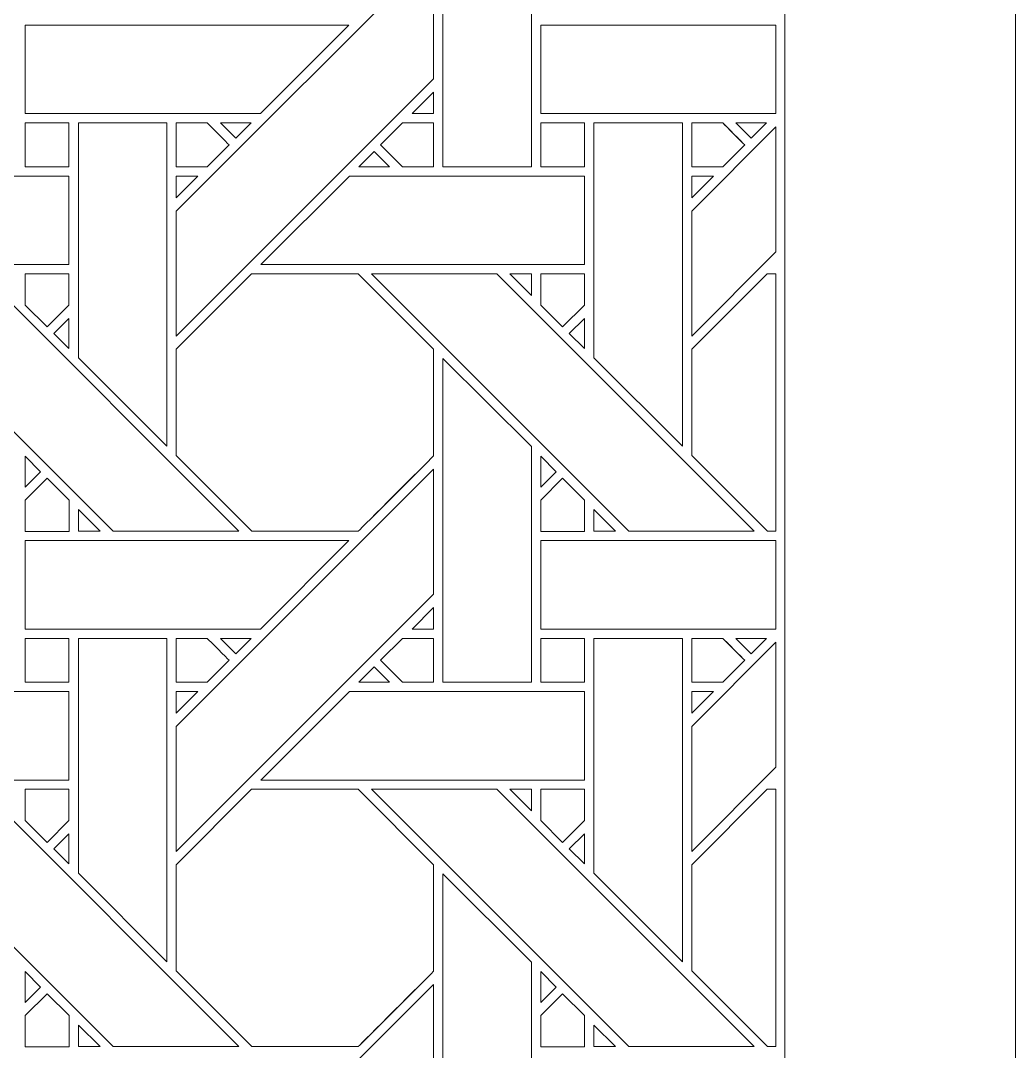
# Model space of a CAD drawing. Header units: inches. Extents: x 5.4 to 19.4, y 5.6 to 12.6.
# Drawn here: x 17.552 to 19.383, y 8.849 to 10.746 of the extents above; entities that cross this region are included whole.
import ezdxf

# ---------------------------------------------------------------- set-up
doc = ezdxf.new("R2010")
doc.units = ezdxf.units.IN
doc.header["$MEASUREMENT"] = 0
doc.layers.add('Design', color=7, linetype='Continuous', lineweight=0)

msp = doc.modelspace()

# ---------------------------------------------------------------- linework, layer by layer
at = {"layer": 'Design'}
for points, knots in [([(5.3829, 12.5948), (5.3829, 12.5948), (5.3829, 5.5948), (5.3829, 5.5948), (5.3829, 5.5948), (19.3829, 5.5948), (19.3829, 5.5948), (19.3829, 5.5948), (19.3829, 12.5948), (19.3829, 12.5948), (19.3829, 12.5948), (5.3829, 12.5948), (5.3829, 12.5948)], [0, 0, 0, 0, 1, 1, 1, 2, 2, 2, 3, 3, 3, 4, 4, 4, 4]), ([(5.8069, 12.1914), (5.8069, 12.1914), (5.8069, 5.9981), (5.8069, 5.9981), (5.8069, 5.9981), (18.9588, 5.9981), (18.9588, 5.9981), (18.9588, 5.9981), (18.9588, 12.1914), (18.9588, 12.1914), (18.9588, 12.1914), (5.8069, 12.1914), (5.8069, 12.1914)], [0, 0, 0, 0, 1, 1, 1, 2, 2, 2, 3, 3, 3, 4, 4, 4, 4]), ([(18.3292, 10.4769), (18.3292, 10.4769), (18.3292, 11.0727), (18.3292, 11.0727), (18.3292, 11.0727), (18.492, 10.9106), (18.492, 10.9106), (18.492, 10.9106), (18.492, 10.4769), (18.492, 10.4769), (18.492, 10.4769), (18.3292, 10.4769), (18.3292, 10.4769)], [0, 0, 0, 0, 1, 1, 1, 2, 2, 2, 3, 3, 3, 4, 4, 4, 4]), ([(18.3121, 10.6391), (18.3121, 10.6391), (17.8384, 10.1655), (17.8384, 10.1655), (17.8384, 10.1655), (17.8384, 10.3956), (17.8384, 10.3956), (17.8384, 10.3956), (18.3121, 10.8692), (18.3121, 10.8692), (18.3121, 10.8692), (18.3121, 10.6391), (18.3121, 10.6391)], [0, 0, 0, 0, 1, 1, 1, 2, 2, 2, 3, 3, 3, 4, 4, 4, 4]), ([(17.9935, 10.5749), (17.9935, 10.5749), (17.5605, 10.5749), (17.5605, 10.5749), (17.5605, 10.5749), (17.5605, 10.7376), (17.5605, 10.7376), (17.5605, 10.7376), (18.1563, 10.7376), (18.1563, 10.7376), (18.1563, 10.7376), (17.9935, 10.5749), (17.9935, 10.5749)], [0, 0, 0, 0, 1, 1, 1, 2, 2, 2, 3, 3, 3, 4, 4, 4, 4]), ([(18.9421, 10.5749), (18.9421, 10.5749), (18.5093, 10.5749), (18.5093, 10.5749), (18.5093, 10.5749), (18.5093, 10.7376), (18.5093, 10.7376), (18.5093, 10.7376), (18.9421, 10.7376), (18.9421, 10.7376), (18.9421, 10.7376), (18.9421, 10.5749), (18.9421, 10.5749)], [0, 0, 0, 0, 1, 1, 1, 2, 2, 2, 3, 3, 3, 4, 4, 4, 4]), ([(18.3121, 10.6147), (18.3121, 10.6147), (18.3121, 10.575), (18.3121, 10.575), (18.3121, 10.575), (18.2723, 10.575), (18.2723, 10.575), (18.2723, 10.575), (18.3121, 10.6147), (18.3121, 10.6147)], [0, 0, 0, 0, 1, 1, 1, 2, 2, 2, 3, 3, 3, 3]), ([(17.6408, 10.4769), (17.6408, 10.4769), (17.5606, 10.4769), (17.5606, 10.4769), (17.5606, 10.4769), (17.5606, 10.5577), (17.5606, 10.5577), (17.5606, 10.5577), (17.6408, 10.5577), (17.6408, 10.5577), (17.6408, 10.5577), (17.6408, 10.4769), (17.6408, 10.4769)], [0, 0, 0, 0, 1, 1, 1, 2, 2, 2, 3, 3, 3, 4, 4, 4, 4]), ([(17.5606, 10.4769), (17.5606, 10.4769), (17.5606, 10.5577), (17.5606, 10.5577), (17.5606, 10.5577), (17.6408, 10.5577), (17.6408, 10.5577), (17.6408, 10.5577), (17.6408, 10.4769), (17.6408, 10.4769), (17.6408, 10.4769), (17.5606, 10.4769), (17.5606, 10.4769)], [0, 0, 0, 0, 1, 1, 1, 2, 2, 2, 3, 3, 3, 4, 4, 4, 4]), ([(17.6583, 10.1255), (17.6583, 10.1255), (17.6583, 10.5577), (17.6583, 10.5577), (17.6583, 10.5577), (17.8213, 10.5577), (17.8213, 10.5577), (17.8213, 10.5577), (17.8213, 9.9626), (17.8213, 9.9626), (17.8213, 9.9626), (17.6583, 10.1255), (17.6583, 10.1255)], [0, 0, 0, 0, 1, 1, 1, 2, 2, 2, 3, 3, 3, 4, 4, 4, 4]), ([(17.8955, 10.5577), (17.9006, 10.5526), (17.9314, 10.5218), (17.9358, 10.5173), (17.9358, 10.5173), (17.8954, 10.4769), (17.8954, 10.4769), (17.8954, 10.4769), (17.8384, 10.4769), (17.8384, 10.4769), (17.8384, 10.4769), (17.8384, 10.5577), (17.8384, 10.5577), (17.8384, 10.5577), (17.8955, 10.5577), (17.8955, 10.5577)], [0, 0, 0, 0, 1, 1, 1, 2, 2, 2, 3, 3, 3, 4, 4, 4, 5, 5, 5, 5]), ([(17.9358, 10.5173), (17.9358, 10.5173), (17.8954, 10.4769), (17.8954, 10.4769), (17.8954, 10.4769), (17.8384, 10.4769), (17.8384, 10.4769), (17.8384, 10.4769), (17.8384, 10.5577), (17.8384, 10.5577), (17.8384, 10.5577), (17.8955, 10.5577), (17.8955, 10.5577), (17.9006, 10.5526), (17.9314, 10.5218), (17.9358, 10.5173)], [0, 0, 0, 0, 1, 1, 1, 2, 2, 2, 3, 3, 3, 4, 4, 4, 5, 5, 5, 5]), ([(17.9198, 10.5577), (17.9198, 10.5577), (17.9763, 10.5577), (17.9763, 10.5577), (17.9763, 10.5577), (17.948, 10.5295), (17.948, 10.5295), (17.948, 10.5295), (17.9198, 10.5577), (17.9198, 10.5577)], [0, 0, 0, 0, 1, 1, 1, 2, 2, 2, 3, 3, 3, 3]), ([(18.3121, 10.5577), (18.3121, 10.5577), (18.3121, 10.4769), (18.3121, 10.4769), (18.3121, 10.4769), (18.255, 10.4769), (18.255, 10.4769), (18.255, 10.4769), (18.2146, 10.5173), (18.2146, 10.5173), (18.2146, 10.5173), (18.2551, 10.5577), (18.2551, 10.5577), (18.2551, 10.5577), (18.3121, 10.5577), (18.3121, 10.5577)], [0, 0, 0, 0, 1, 1, 1, 2, 2, 2, 3, 3, 3, 4, 4, 4, 5, 5, 5, 5]), ([(18.3121, 10.4769), (18.3121, 10.4769), (18.255, 10.4769), (18.255, 10.4769), (18.255, 10.4769), (18.2146, 10.5173), (18.2146, 10.5173), (18.2146, 10.5173), (18.2551, 10.5577), (18.2551, 10.5577), (18.2551, 10.5577), (18.3121, 10.5577), (18.3121, 10.5577), (18.3121, 10.5577), (18.3121, 10.4769), (18.3121, 10.4769)], [0, 0, 0, 0, 1, 1, 1, 2, 2, 2, 3, 3, 3, 4, 4, 4, 5, 5, 5, 5]), ([(18.5896, 10.4769), (18.5896, 10.4769), (18.5093, 10.4769), (18.5093, 10.4769), (18.5093, 10.4769), (18.5093, 10.5577), (18.5093, 10.5577), (18.5093, 10.5577), (18.5896, 10.5577), (18.5896, 10.5577), (18.5896, 10.5577), (18.5896, 10.4769), (18.5896, 10.4769)], [0, 0, 0, 0, 1, 1, 1, 2, 2, 2, 3, 3, 3, 4, 4, 4, 4]), ([(18.5093, 10.4769), (18.5093, 10.4769), (18.5093, 10.5577), (18.5093, 10.5577), (18.5093, 10.5577), (18.5896, 10.5577), (18.5896, 10.5577), (18.5896, 10.5577), (18.5896, 10.4769), (18.5896, 10.4769), (18.5896, 10.4769), (18.5093, 10.4769), (18.5093, 10.4769)], [0, 0, 0, 0, 1, 1, 1, 2, 2, 2, 3, 3, 3, 4, 4, 4, 4]), ([(18.77, 9.9626), (18.77, 9.9626), (18.6071, 10.1255), (18.6071, 10.1255), (18.6071, 10.1255), (18.6071, 10.5577), (18.6071, 10.5577), (18.6071, 10.5577), (18.77, 10.5577), (18.77, 10.5577), (18.77, 10.5577), (18.77, 9.9626), (18.77, 9.9626)], [0, 0, 0, 0, 1, 1, 1, 2, 2, 2, 3, 3, 3, 4, 4, 4, 4]), ([(18.7871, 10.1655), (18.7871, 10.1655), (18.7871, 10.3956), (18.7871, 10.3956), (18.7871, 10.3956), (18.9421, 10.5505), (18.9421, 10.5505), (18.9421, 10.5505), (18.9421, 10.3204), (18.9421, 10.3204), (18.9421, 10.3204), (18.7871, 10.1655), (18.7871, 10.1655)], [0, 0, 0, 0, 1, 1, 1, 2, 2, 2, 3, 3, 3, 4, 4, 4, 4]), ([(18.8442, 10.5577), (18.8494, 10.5526), (18.8801, 10.5218), (18.8846, 10.5173), (18.8846, 10.5173), (18.8442, 10.4769), (18.8442, 10.4769), (18.8442, 10.4769), (18.7872, 10.4769), (18.7872, 10.4769), (18.7872, 10.4769), (18.7872, 10.5577), (18.7872, 10.5577), (18.7872, 10.5577), (18.8442, 10.5577), (18.8442, 10.5577)], [0, 0, 0, 0, 1, 1, 1, 2, 2, 2, 3, 3, 3, 4, 4, 4, 5, 5, 5, 5]), ([(18.7872, 10.4769), (18.7872, 10.4769), (18.7872, 10.5577), (18.7872, 10.5577), (18.7872, 10.5577), (18.8442, 10.5577), (18.8442, 10.5577), (18.8496, 10.5524), (18.8804, 10.5215), (18.8846, 10.5173), (18.8846, 10.5173), (18.8442, 10.4769), (18.8442, 10.4769), (18.8442, 10.4769), (18.7872, 10.4769), (18.7872, 10.4769)], [0, 0, 0, 0, 1, 1, 1, 2, 2, 2, 3, 3, 3, 4, 4, 4, 5, 5, 5, 5]), ([(18.8686, 10.5577), (18.8686, 10.5577), (18.925, 10.5577), (18.925, 10.5577), (18.925, 10.5577), (18.8967, 10.5295), (18.8967, 10.5295), (18.8967, 10.5295), (18.8686, 10.5577), (18.8686, 10.5577)], [0, 0, 0, 0, 1, 1, 1, 2, 2, 2, 3, 3, 3, 3]), ([(18.2025, 10.5052), (18.2025, 10.5052), (18.2307, 10.4769), (18.2307, 10.4769), (18.2307, 10.4769), (18.1742, 10.4769), (18.1742, 10.4769), (18.1742, 10.4769), (18.2025, 10.5052), (18.2025, 10.5052)], [0, 0, 0, 0, 1, 1, 1, 2, 2, 2, 3, 3, 3, 3]), ([(17.6408, 10.4598), (17.6408, 10.4598), (17.6408, 10.297), (17.6408, 10.297), (17.6408, 10.297), (17.0455, 10.297), (17.0455, 10.297), (17.0455, 10.297), (17.2084, 10.4598), (17.2084, 10.4598), (17.2084, 10.4598), (17.6408, 10.4598), (17.6408, 10.4598)], [0, 0, 0, 0, 1, 1, 1, 2, 2, 2, 3, 3, 3, 4, 4, 4, 4]), ([(17.8782, 10.4598), (17.8782, 10.4598), (17.8384, 10.4199), (17.8384, 10.4199), (17.8384, 10.4199), (17.8384, 10.4598), (17.8384, 10.4598), (17.8384, 10.4598), (17.8782, 10.4598), (17.8782, 10.4598)], [0, 0, 0, 0, 1, 1, 1, 2, 2, 2, 3, 3, 3, 3]), ([(18.5895, 10.4598), (18.5895, 10.4598), (18.5895, 10.297), (18.5895, 10.297), (18.5895, 10.297), (17.9942, 10.297), (17.9942, 10.297), (17.9942, 10.297), (18.1571, 10.4598), (18.1571, 10.4598), (18.1571, 10.4598), (18.5895, 10.4598), (18.5895, 10.4598)], [0, 0, 0, 0, 1, 1, 1, 2, 2, 2, 3, 3, 3, 4, 4, 4, 4]), ([(18.827, 10.4598), (18.827, 10.4598), (18.7871, 10.4199), (18.7871, 10.4199), (18.7871, 10.4199), (18.7871, 10.4598), (18.7871, 10.4598), (18.7871, 10.4598), (18.827, 10.4598), (18.827, 10.4598)], [0, 0, 0, 0, 1, 1, 1, 2, 2, 2, 3, 3, 3, 3]), ([(17.7224, 9.8062), (17.7224, 9.8062), (17.2488, 10.2798), (17.2488, 10.2798), (17.2488, 10.2798), (17.4798, 10.2798), (17.4798, 10.2798), (17.4798, 10.2798), (17.9534, 9.8062), (17.9534, 9.8062), (17.9534, 9.8062), (17.7224, 9.8062), (17.7224, 9.8062)], [0, 0, 0, 0, 1, 1, 1, 2, 2, 2, 3, 3, 3, 4, 4, 4, 4]), ([(17.6408, 10.2798), (17.6408, 10.2798), (17.6408, 10.2222), (17.6408, 10.2222), (17.6408, 10.2222), (17.6009, 10.1823), (17.6009, 10.1823), (17.6009, 10.1823), (17.5606, 10.2226), (17.5606, 10.2226), (17.5606, 10.2226), (17.5606, 10.2798), (17.5606, 10.2798), (17.5606, 10.2798), (17.6408, 10.2798), (17.6408, 10.2798)], [0, 0, 0, 0, 1, 1, 1, 2, 2, 2, 3, 3, 3, 4, 4, 4, 5, 5, 5, 5]), ([(17.6009, 10.1823), (17.6009, 10.1823), (17.5606, 10.2226), (17.5606, 10.2226), (17.5606, 10.2226), (17.5606, 10.2798), (17.5606, 10.2798), (17.5606, 10.2798), (17.6408, 10.2798), (17.6408, 10.2798), (17.6408, 10.2798), (17.6408, 10.2222), (17.6408, 10.2222), (17.6408, 10.2222), (17.6009, 10.1823), (17.6009, 10.1823)], [0, 0, 0, 0, 1, 1, 1, 2, 2, 2, 3, 3, 3, 4, 4, 4, 5, 5, 5, 5]), ([(17.9771, 10.2798), (17.9771, 10.2798), (18.1734, 10.2798), (18.1734, 10.2798), (18.1734, 10.2798), (18.3121, 10.1411), (18.3121, 10.1411), (18.3121, 10.1411), (18.3121, 9.9449), (18.3121, 9.9449), (18.2943, 9.9269), (18.1824, 9.8152), (18.1734, 9.8062), (18.1734, 9.8062), (17.9777, 9.8062), (17.9777, 9.8062), (17.9777, 9.8062), (17.8384, 9.9454), (17.8384, 9.9454), (17.8384, 9.9454), (17.8384, 10.1411), (17.8384, 10.1411), (17.8384, 10.1411), (17.9771, 10.2798), (17.9771, 10.2798)], [0, 0, 0, 0, 1, 1, 1, 2, 2, 2, 3, 3, 3, 4, 4, 4, 5, 5, 5, 6, 6, 6, 7, 7, 7, 8, 8, 8, 8]), ([(18.3121, 9.9449), (18.2945, 9.9271), (18.1825, 9.8154), (18.1734, 9.8062), (18.1734, 9.8062), (17.9777, 9.8062), (17.9777, 9.8062), (17.9777, 9.8062), (17.8384, 9.9454), (17.8384, 9.9454), (17.8384, 9.9454), (17.8384, 10.1411), (17.8384, 10.1411), (17.8384, 10.1411), (17.9771, 10.2798), (17.9771, 10.2798), (17.9771, 10.2798), (18.1734, 10.2798), (18.1734, 10.2798), (18.1734, 10.2798), (18.3121, 10.1411), (18.3121, 10.1411), (18.3121, 10.1411), (18.3121, 9.9449), (18.3121, 9.9449)], [0, 0, 0, 0, 1, 1, 1, 2, 2, 2, 3, 3, 3, 4, 4, 4, 5, 5, 5, 6, 6, 6, 7, 7, 7, 8, 8, 8, 8]), ([(18.6711, 9.8062), (18.6711, 9.8062), (18.1975, 10.2798), (18.1975, 10.2798), (18.1975, 10.2798), (18.4285, 10.2798), (18.4285, 10.2798), (18.4285, 10.2798), (18.9021, 9.8062), (18.9021, 9.8062), (18.9021, 9.8062), (18.6711, 9.8062), (18.6711, 9.8062)], [0, 0, 0, 0, 1, 1, 1, 2, 2, 2, 3, 3, 3, 4, 4, 4, 4]), ([(18.4921, 10.2798), (18.4921, 10.2798), (18.4921, 10.24), (18.4921, 10.24), (18.4921, 10.24), (18.4526, 10.2798), (18.4526, 10.2798), (18.4526, 10.2798), (18.4921, 10.2798), (18.4921, 10.2798)], [0, 0, 0, 0, 1, 1, 1, 2, 2, 2, 3, 3, 3, 3]), ([(18.5896, 10.2798), (18.5896, 10.2798), (18.5896, 10.2222), (18.5896, 10.2222), (18.5896, 10.2222), (18.5496, 10.1823), (18.5496, 10.1823), (18.5496, 10.1823), (18.5093, 10.2226), (18.5093, 10.2226), (18.5093, 10.2226), (18.5093, 10.2798), (18.5093, 10.2798), (18.5093, 10.2798), (18.5896, 10.2798), (18.5896, 10.2798)], [0, 0, 0, 0, 1, 1, 1, 2, 2, 2, 3, 3, 3, 4, 4, 4, 5, 5, 5, 5]), ([(18.5496, 10.1823), (18.5496, 10.1823), (18.5093, 10.2226), (18.5093, 10.2226), (18.5093, 10.2226), (18.5093, 10.2798), (18.5093, 10.2798), (18.5093, 10.2798), (18.5896, 10.2798), (18.5896, 10.2798), (18.5896, 10.2798), (18.5896, 10.2222), (18.5896, 10.2222), (18.5896, 10.2222), (18.5496, 10.1823), (18.5496, 10.1823)], [0, 0, 0, 0, 1, 1, 1, 2, 2, 2, 3, 3, 3, 4, 4, 4, 5, 5, 5, 5]), ([(18.9259, 10.2798), (18.9259, 10.2798), (18.9421, 10.2798), (18.9421, 10.2798), (18.9421, 10.2798), (18.9421, 9.8062), (18.9421, 9.8062), (18.9421, 9.8062), (18.9264, 9.8062), (18.9264, 9.8062), (18.9264, 9.8062), (18.7872, 9.9454), (18.7872, 9.9454), (18.7872, 9.9454), (18.7872, 10.1411), (18.7872, 10.1411), (18.7872, 10.1411), (18.9259, 10.2798), (18.9259, 10.2798)], [0, 0, 0, 0, 1, 1, 1, 2, 2, 2, 3, 3, 3, 4, 4, 4, 5, 5, 5, 6, 6, 6, 6]), ([(18.9421, 9.8062), (18.9421, 9.8062), (18.9264, 9.8062), (18.9264, 9.8062), (18.9264, 9.8062), (18.7872, 9.9454), (18.7872, 9.9454), (18.7872, 9.9454), (18.7872, 10.1411), (18.7872, 10.1411), (18.7872, 10.1411), (18.9259, 10.2798), (18.9259, 10.2798), (18.9259, 10.2798), (18.9421, 10.2798), (18.9421, 10.2798), (18.9421, 10.2798), (18.9421, 9.8062), (18.9421, 9.8062)], [0, 0, 0, 0, 1, 1, 1, 2, 2, 2, 3, 3, 3, 4, 4, 4, 5, 5, 5, 6, 6, 6, 6]), ([(17.6408, 10.198), (17.6408, 10.198), (17.6408, 10.1428), (17.6408, 10.1428), (17.6408, 10.1428), (17.613, 10.1702), (17.613, 10.1702), (17.613, 10.1702), (17.6408, 10.198), (17.6408, 10.198)], [0, 0, 0, 0, 1, 1, 1, 2, 2, 2, 3, 3, 3, 3]), ([(18.5895, 10.198), (18.5895, 10.198), (18.5895, 10.1428), (18.5895, 10.1428), (18.5895, 10.1428), (18.5618, 10.1702), (18.5618, 10.1702), (18.5618, 10.1702), (18.5895, 10.198), (18.5895, 10.198)], [0, 0, 0, 0, 1, 1, 1, 2, 2, 2, 3, 3, 3, 3]), ([(18.3292, 9.5282), (18.3292, 9.5282), (18.3292, 10.124), (18.3292, 10.124), (18.3292, 10.124), (18.492, 9.9619), (18.492, 9.9619), (18.492, 9.9619), (18.492, 9.5282), (18.492, 9.5282), (18.492, 9.5282), (18.3292, 9.5282), (18.3292, 9.5282)], [0, 0, 0, 0, 1, 1, 1, 2, 2, 2, 3, 3, 3, 4, 4, 4, 4]), ([(17.5605, 9.8876), (17.5605, 9.8876), (17.5605, 9.9444), (17.5605, 9.9444), (17.5605, 9.9444), (17.5887, 9.9158), (17.5887, 9.9158), (17.5887, 9.9158), (17.5605, 9.8876), (17.5605, 9.8876)], [0, 0, 0, 0, 1, 1, 1, 2, 2, 2, 3, 3, 3, 3]), ([(18.5093, 9.8876), (18.5093, 9.8876), (18.5093, 9.9444), (18.5093, 9.9444), (18.5093, 9.9444), (18.5375, 9.9158), (18.5375, 9.9158), (18.5375, 9.9158), (18.5093, 9.8876), (18.5093, 9.8876)], [0, 0, 0, 0, 1, 1, 1, 2, 2, 2, 3, 3, 3, 3]), ([(18.3121, 9.6904), (18.3121, 9.6904), (17.8384, 9.2167), (17.8384, 9.2167), (17.8384, 9.2167), (17.8384, 9.4468), (17.8384, 9.4468), (17.8384, 9.4468), (18.3121, 9.9204), (18.3121, 9.9204), (18.3121, 9.9204), (18.3121, 9.6904), (18.3121, 9.6904)], [0, 0, 0, 0, 1, 1, 1, 2, 2, 2, 3, 3, 3, 4, 4, 4, 4]), ([(17.5606, 9.8059), (17.5606, 9.8059), (17.5606, 9.8632), (17.5606, 9.8632), (17.5606, 9.8632), (17.6009, 9.9036), (17.6009, 9.9036), (17.6009, 9.9036), (17.6412, 9.8632), (17.6412, 9.8632), (17.6412, 9.8632), (17.6412, 9.8059), (17.6412, 9.8059), (17.6412, 9.8059), (17.5606, 9.8059), (17.5606, 9.8059)], [0, 0, 0, 0, 1, 1, 1, 2, 2, 2, 3, 3, 3, 4, 4, 4, 5, 5, 5, 5]), ([(17.6009, 9.9036), (17.6009, 9.9036), (17.6412, 9.8632), (17.6412, 9.8632), (17.6412, 9.8632), (17.6412, 9.8059), (17.6412, 9.8059), (17.6412, 9.8059), (17.5606, 9.8059), (17.5606, 9.8059), (17.5606, 9.8059), (17.5606, 9.8632), (17.5606, 9.8632), (17.5606, 9.8632), (17.6009, 9.9036), (17.6009, 9.9036)], [0, 0, 0, 0, 1, 1, 1, 2, 2, 2, 3, 3, 3, 4, 4, 4, 5, 5, 5, 5]), ([(18.5093, 9.8059), (18.5093, 9.8059), (18.5093, 9.8632), (18.5093, 9.8632), (18.5093, 9.8632), (18.5496, 9.9036), (18.5496, 9.9036), (18.5496, 9.9036), (18.59, 9.8632), (18.59, 9.8632), (18.59, 9.8632), (18.59, 9.8059), (18.59, 9.8059), (18.59, 9.8059), (18.5093, 9.8059), (18.5093, 9.8059)], [0, 0, 0, 0, 1, 1, 1, 2, 2, 2, 3, 3, 3, 4, 4, 4, 5, 5, 5, 5]), ([(18.5496, 9.9036), (18.5496, 9.9036), (18.59, 9.8632), (18.59, 9.8632), (18.59, 9.8632), (18.59, 9.8059), (18.59, 9.8059), (18.59, 9.8059), (18.5093, 9.8059), (18.5093, 9.8059), (18.5093, 9.8059), (18.5093, 9.8632), (18.5093, 9.8632), (18.5093, 9.8632), (18.5496, 9.9036), (18.5496, 9.9036)], [0, 0, 0, 0, 1, 1, 1, 2, 2, 2, 3, 3, 3, 4, 4, 4, 5, 5, 5, 5]), ([(17.6585, 9.8062), (17.6585, 9.8062), (17.6585, 9.846), (17.6585, 9.846), (17.6585, 9.846), (17.6982, 9.8062), (17.6982, 9.8062), (17.6982, 9.8062), (17.6585, 9.8062), (17.6585, 9.8062)], [0, 0, 0, 0, 1, 1, 1, 2, 2, 2, 3, 3, 3, 3]), ([(18.6072, 9.8062), (18.6072, 9.8062), (18.6072, 9.846), (18.6072, 9.846), (18.6072, 9.846), (18.6469, 9.8062), (18.6469, 9.8062), (18.6469, 9.8062), (18.6072, 9.8062), (18.6072, 9.8062)], [0, 0, 0, 0, 1, 1, 1, 2, 2, 2, 3, 3, 3, 3]), ([(17.9935, 9.6262), (17.9935, 9.6262), (17.5605, 9.6262), (17.5605, 9.6262), (17.5605, 9.6262), (17.5605, 9.7889), (17.5605, 9.7889), (17.5605, 9.7889), (18.1563, 9.7889), (18.1563, 9.7889), (18.1563, 9.7889), (17.9935, 9.6262), (17.9935, 9.6262)], [0, 0, 0, 0, 1, 1, 1, 2, 2, 2, 3, 3, 3, 4, 4, 4, 4]), ([(18.9421, 9.6262), (18.9421, 9.6262), (18.5093, 9.6262), (18.5093, 9.6262), (18.5093, 9.6262), (18.5093, 9.7889), (18.5093, 9.7889), (18.5093, 9.7889), (18.9421, 9.7889), (18.9421, 9.7889), (18.9421, 9.7889), (18.9421, 9.6262), (18.9421, 9.6262)], [0, 0, 0, 0, 1, 1, 1, 2, 2, 2, 3, 3, 3, 4, 4, 4, 4]), ([(18.3121, 9.666), (18.3121, 9.666), (18.3121, 9.6262), (18.3121, 9.6262), (18.3121, 9.6262), (18.2723, 9.6262), (18.2723, 9.6262), (18.2723, 9.6262), (18.3121, 9.666), (18.3121, 9.666)], [0, 0, 0, 0, 1, 1, 1, 2, 2, 2, 3, 3, 3, 3]), ([(17.6408, 9.5282), (17.6408, 9.5282), (17.5606, 9.5282), (17.5606, 9.5282), (17.5606, 9.5282), (17.5606, 9.609), (17.5606, 9.609), (17.5606, 9.609), (17.6408, 9.609), (17.6408, 9.609), (17.6408, 9.609), (17.6408, 9.5282), (17.6408, 9.5282)], [0, 0, 0, 0, 1, 1, 1, 2, 2, 2, 3, 3, 3, 4, 4, 4, 4]), ([(17.5606, 9.5282), (17.5606, 9.5282), (17.5606, 9.609), (17.5606, 9.609), (17.5606, 9.609), (17.6408, 9.609), (17.6408, 9.609), (17.6408, 9.609), (17.6408, 9.5282), (17.6408, 9.5282), (17.6408, 9.5282), (17.5606, 9.5282), (17.5606, 9.5282)], [0, 0, 0, 0, 1, 1, 1, 2, 2, 2, 3, 3, 3, 4, 4, 4, 4]), ([(17.6583, 9.1768), (17.6583, 9.1768), (17.6583, 9.609), (17.6583, 9.609), (17.6583, 9.609), (17.8213, 9.609), (17.8213, 9.609), (17.8213, 9.609), (17.8213, 9.0138), (17.8213, 9.0138), (17.8213, 9.0138), (17.6583, 9.1768), (17.6583, 9.1768)], [0, 0, 0, 0, 1, 1, 1, 2, 2, 2, 3, 3, 3, 4, 4, 4, 4]), ([(17.8955, 9.609), (17.9006, 9.6038), (17.9314, 9.573), (17.9358, 9.5686), (17.9358, 9.5686), (17.8954, 9.5282), (17.8954, 9.5282), (17.8954, 9.5282), (17.8384, 9.5282), (17.8384, 9.5282), (17.8384, 9.5282), (17.8384, 9.609), (17.8384, 9.609), (17.8384, 9.609), (17.8955, 9.609), (17.8955, 9.609)], [0, 0, 0, 0, 1, 1, 1, 2, 2, 2, 3, 3, 3, 4, 4, 4, 5, 5, 5, 5]), ([(17.9358, 9.5686), (17.9358, 9.5686), (17.8954, 9.5282), (17.8954, 9.5282), (17.8954, 9.5282), (17.8384, 9.5282), (17.8384, 9.5282), (17.8384, 9.5282), (17.8384, 9.609), (17.8384, 9.609), (17.8384, 9.609), (17.8955, 9.609), (17.8955, 9.609), (17.9007, 9.6038), (17.9314, 9.573), (17.9358, 9.5686)], [0, 0, 0, 0, 1, 1, 1, 2, 2, 2, 3, 3, 3, 4, 4, 4, 5, 5, 5, 5]), ([(17.9198, 9.609), (17.9198, 9.609), (17.9763, 9.609), (17.9763, 9.609), (17.9763, 9.609), (17.948, 9.5808), (17.948, 9.5808), (17.948, 9.5808), (17.9198, 9.609), (17.9198, 9.609)], [0, 0, 0, 0, 1, 1, 1, 2, 2, 2, 3, 3, 3, 3]), ([(18.3121, 9.609), (18.3121, 9.609), (18.3121, 9.5282), (18.3121, 9.5282), (18.3121, 9.5282), (18.255, 9.5282), (18.255, 9.5282), (18.255, 9.5282), (18.2146, 9.5686), (18.2146, 9.5686), (18.2146, 9.5686), (18.2551, 9.609), (18.2551, 9.609), (18.2551, 9.609), (18.3121, 9.609), (18.3121, 9.609)], [0, 0, 0, 0, 1, 1, 1, 2, 2, 2, 3, 3, 3, 4, 4, 4, 5, 5, 5, 5]), ([(18.3121, 9.5282), (18.3121, 9.5282), (18.255, 9.5282), (18.255, 9.5282), (18.255, 9.5282), (18.2146, 9.5686), (18.2146, 9.5686), (18.2146, 9.5686), (18.2551, 9.609), (18.2551, 9.609), (18.2551, 9.609), (18.3121, 9.609), (18.3121, 9.609), (18.3121, 9.609), (18.3121, 9.5282), (18.3121, 9.5282)], [0, 0, 0, 0, 1, 1, 1, 2, 2, 2, 3, 3, 3, 4, 4, 4, 5, 5, 5, 5]), ([(18.5896, 9.5282), (18.5896, 9.5282), (18.5093, 9.5282), (18.5093, 9.5282), (18.5093, 9.5282), (18.5093, 9.609), (18.5093, 9.609), (18.5093, 9.609), (18.5896, 9.609), (18.5896, 9.609), (18.5896, 9.609), (18.5896, 9.5282), (18.5896, 9.5282)], [0, 0, 0, 0, 1, 1, 1, 2, 2, 2, 3, 3, 3, 4, 4, 4, 4]), ([(18.5093, 9.5282), (18.5093, 9.5282), (18.5093, 9.609), (18.5093, 9.609), (18.5093, 9.609), (18.5896, 9.609), (18.5896, 9.609), (18.5896, 9.609), (18.5896, 9.5282), (18.5896, 9.5282), (18.5896, 9.5282), (18.5093, 9.5282), (18.5093, 9.5282)], [0, 0, 0, 0, 1, 1, 1, 2, 2, 2, 3, 3, 3, 4, 4, 4, 4]), ([(18.77, 9.0138), (18.77, 9.0138), (18.6071, 9.1768), (18.6071, 9.1768), (18.6071, 9.1768), (18.6071, 9.609), (18.6071, 9.609), (18.6071, 9.609), (18.77, 9.609), (18.77, 9.609), (18.77, 9.609), (18.77, 9.0138), (18.77, 9.0138)], [0, 0, 0, 0, 1, 1, 1, 2, 2, 2, 3, 3, 3, 4, 4, 4, 4]), ([(18.7871, 9.2167), (18.7871, 9.2167), (18.7871, 9.4468), (18.7871, 9.4468), (18.7871, 9.4468), (18.9421, 9.6018), (18.9421, 9.6018), (18.9421, 9.6018), (18.9421, 9.3717), (18.9421, 9.3717), (18.9421, 9.3717), (18.7871, 9.2167), (18.7871, 9.2167)], [0, 0, 0, 0, 1, 1, 1, 2, 2, 2, 3, 3, 3, 4, 4, 4, 4]), ([(18.8442, 9.609), (18.8494, 9.6038), (18.8801, 9.573), (18.8846, 9.5686), (18.8846, 9.5686), (18.8442, 9.5282), (18.8442, 9.5282), (18.8442, 9.5282), (18.7872, 9.5282), (18.7872, 9.5282), (18.7872, 9.5282), (18.7872, 9.609), (18.7872, 9.609), (18.7872, 9.609), (18.8442, 9.609), (18.8442, 9.609)], [0, 0, 0, 0, 1, 1, 1, 2, 2, 2, 3, 3, 3, 4, 4, 4, 5, 5, 5, 5]), ([(18.7872, 9.5282), (18.7872, 9.5282), (18.7872, 9.609), (18.7872, 9.609), (18.7872, 9.609), (18.8442, 9.609), (18.8442, 9.609), (18.8496, 9.6036), (18.8804, 9.5728), (18.8846, 9.5686), (18.8846, 9.5686), (18.8442, 9.5282), (18.8442, 9.5282), (18.8442, 9.5282), (18.7872, 9.5282), (18.7872, 9.5282)], [0, 0, 0, 0, 1, 1, 1, 2, 2, 2, 3, 3, 3, 4, 4, 4, 5, 5, 5, 5]), ([(18.8686, 9.609), (18.8686, 9.609), (18.925, 9.609), (18.925, 9.609), (18.925, 9.609), (18.8967, 9.5808), (18.8967, 9.5808), (18.8967, 9.5808), (18.8686, 9.609), (18.8686, 9.609)], [0, 0, 0, 0, 1, 1, 1, 2, 2, 2, 3, 3, 3, 3]), ([(18.2025, 9.5564), (18.2025, 9.5564), (18.2307, 9.5282), (18.2307, 9.5282), (18.2307, 9.5282), (18.1742, 9.5282), (18.1742, 9.5282), (18.1742, 9.5282), (18.2025, 9.5564), (18.2025, 9.5564)], [0, 0, 0, 0, 1, 1, 1, 2, 2, 2, 3, 3, 3, 3]), ([(17.6408, 9.511), (17.6408, 9.511), (17.6408, 9.3482), (17.6408, 9.3482), (17.6408, 9.3482), (17.0455, 9.3482), (17.0455, 9.3482), (17.0455, 9.3482), (17.2084, 9.511), (17.2084, 9.511), (17.2084, 9.511), (17.6408, 9.511), (17.6408, 9.511)], [0, 0, 0, 0, 1, 1, 1, 2, 2, 2, 3, 3, 3, 4, 4, 4, 4]), ([(17.8782, 9.511), (17.8782, 9.511), (17.8384, 9.4712), (17.8384, 9.4712), (17.8384, 9.4712), (17.8384, 9.511), (17.8384, 9.511), (17.8384, 9.511), (17.8782, 9.511), (17.8782, 9.511)], [0, 0, 0, 0, 1, 1, 1, 2, 2, 2, 3, 3, 3, 3]), ([(18.5895, 9.511), (18.5895, 9.511), (18.5895, 9.3482), (18.5895, 9.3482), (18.5895, 9.3482), (17.9942, 9.3482), (17.9942, 9.3482), (17.9942, 9.3482), (18.1571, 9.511), (18.1571, 9.511), (18.1571, 9.511), (18.5895, 9.511), (18.5895, 9.511)], [0, 0, 0, 0, 1, 1, 1, 2, 2, 2, 3, 3, 3, 4, 4, 4, 4]), ([(18.827, 9.511), (18.827, 9.511), (18.7871, 9.4712), (18.7871, 9.4712), (18.7871, 9.4712), (18.7871, 9.511), (18.7871, 9.511), (18.7871, 9.511), (18.827, 9.511), (18.827, 9.511)], [0, 0, 0, 0, 1, 1, 1, 2, 2, 2, 3, 3, 3, 3]), ([(17.7224, 8.8574), (17.7224, 8.8574), (17.2488, 9.3311), (17.2488, 9.3311), (17.2488, 9.3311), (17.4798, 9.3311), (17.4798, 9.3311), (17.4798, 9.3311), (17.9534, 8.8574), (17.9534, 8.8574), (17.9534, 8.8574), (17.7224, 8.8574), (17.7224, 8.8574)], [0, 0, 0, 0, 1, 1, 1, 2, 2, 2, 3, 3, 3, 4, 4, 4, 4]), ([(17.6408, 9.3311), (17.6408, 9.3311), (17.6408, 9.2735), (17.6408, 9.2735), (17.6408, 9.2735), (17.6009, 9.2335), (17.6009, 9.2335), (17.6009, 9.2335), (17.5606, 9.2739), (17.5606, 9.2739), (17.5606, 9.2739), (17.5606, 9.3311), (17.5606, 9.3311), (17.5606, 9.3311), (17.6408, 9.3311), (17.6408, 9.3311)], [0, 0, 0, 0, 1, 1, 1, 2, 2, 2, 3, 3, 3, 4, 4, 4, 5, 5, 5, 5]), ([(17.6009, 9.2335), (17.6009, 9.2335), (17.5606, 9.2739), (17.5606, 9.2739), (17.5606, 9.2739), (17.5606, 9.3311), (17.5606, 9.3311), (17.5606, 9.3311), (17.6408, 9.3311), (17.6408, 9.3311), (17.6408, 9.3311), (17.6408, 9.2735), (17.6408, 9.2735), (17.6408, 9.2735), (17.6009, 9.2335), (17.6009, 9.2335)], [0, 0, 0, 0, 1, 1, 1, 2, 2, 2, 3, 3, 3, 4, 4, 4, 5, 5, 5, 5]), ([(17.9771, 9.3311), (17.9771, 9.3311), (18.1734, 9.3311), (18.1734, 9.3311), (18.1734, 9.3311), (18.3121, 9.1924), (18.3121, 9.1924), (18.3121, 9.1924), (18.3121, 8.9961), (18.3121, 8.9961), (18.2943, 8.9782), (18.1824, 8.8665), (18.1734, 8.8575), (18.1734, 8.8575), (17.9777, 8.8575), (17.9777, 8.8575), (17.9777, 8.8575), (17.8384, 8.9967), (17.8384, 8.9967), (17.8384, 8.9967), (17.8384, 9.1924), (17.8384, 9.1924), (17.8384, 9.1924), (17.9771, 9.3311), (17.9771, 9.3311)], [0, 0, 0, 0, 1, 1, 1, 2, 2, 2, 3, 3, 3, 4, 4, 4, 5, 5, 5, 6, 6, 6, 7, 7, 7, 8, 8, 8, 8]), ([(18.3121, 8.9961), (18.2947, 8.9786), (18.1827, 8.8667), (18.1734, 8.8575), (18.1734, 8.8575), (17.9777, 8.8575), (17.9777, 8.8575), (17.9777, 8.8575), (17.8384, 8.9967), (17.8384, 8.9967), (17.8384, 8.9967), (17.8384, 9.1924), (17.8384, 9.1924), (17.8384, 9.1924), (17.9771, 9.3311), (17.9771, 9.3311), (17.9771, 9.3311), (18.1734, 9.3311), (18.1734, 9.3311), (18.1734, 9.3311), (18.3121, 9.1924), (18.3121, 9.1924), (18.3121, 9.1924), (18.3121, 8.9961), (18.3121, 8.9961)], [0, 0, 0, 0, 1, 1, 1, 2, 2, 2, 3, 3, 3, 4, 4, 4, 5, 5, 5, 6, 6, 6, 7, 7, 7, 8, 8, 8, 8]), ([(18.6711, 8.8574), (18.6711, 8.8574), (18.1975, 9.3311), (18.1975, 9.3311), (18.1975, 9.3311), (18.4285, 9.3311), (18.4285, 9.3311), (18.4285, 9.3311), (18.9021, 8.8574), (18.9021, 8.8574), (18.9021, 8.8574), (18.6711, 8.8574), (18.6711, 8.8574)], [0, 0, 0, 0, 1, 1, 1, 2, 2, 2, 3, 3, 3, 4, 4, 4, 4]), ([(18.4921, 9.3311), (18.4921, 9.3311), (18.4921, 9.2913), (18.4921, 9.2913), (18.4921, 9.2913), (18.4526, 9.3311), (18.4526, 9.3311), (18.4526, 9.3311), (18.4921, 9.3311), (18.4921, 9.3311)], [0, 0, 0, 0, 1, 1, 1, 2, 2, 2, 3, 3, 3, 3]), ([(18.5896, 9.3311), (18.5896, 9.3311), (18.5896, 9.2735), (18.5896, 9.2735), (18.5896, 9.2735), (18.5496, 9.2335), (18.5496, 9.2335), (18.5496, 9.2335), (18.5093, 9.2739), (18.5093, 9.2739), (18.5093, 9.2739), (18.5093, 9.3311), (18.5093, 9.3311), (18.5093, 9.3311), (18.5896, 9.3311), (18.5896, 9.3311)], [0, 0, 0, 0, 1, 1, 1, 2, 2, 2, 3, 3, 3, 4, 4, 4, 5, 5, 5, 5]), ([(18.5496, 9.2335), (18.5496, 9.2335), (18.5093, 9.2739), (18.5093, 9.2739), (18.5093, 9.2739), (18.5093, 9.3311), (18.5093, 9.3311), (18.5093, 9.3311), (18.5896, 9.3311), (18.5896, 9.3311), (18.5896, 9.3311), (18.5896, 9.2735), (18.5896, 9.2735), (18.5896, 9.2735), (18.5496, 9.2335), (18.5496, 9.2335)], [0, 0, 0, 0, 1, 1, 1, 2, 2, 2, 3, 3, 3, 4, 4, 4, 5, 5, 5, 5]), ([(18.9259, 9.3311), (18.9259, 9.3311), (18.9421, 9.3311), (18.9421, 9.3311), (18.9421, 9.3311), (18.9421, 8.8575), (18.9421, 8.8575), (18.9421, 8.8575), (18.9264, 8.8575), (18.9264, 8.8575), (18.9264, 8.8575), (18.7872, 8.9967), (18.7872, 8.9967), (18.7872, 8.9967), (18.7872, 9.1924), (18.7872, 9.1924), (18.7872, 9.1924), (18.9259, 9.3311), (18.9259, 9.3311)], [0, 0, 0, 0, 1, 1, 1, 2, 2, 2, 3, 3, 3, 4, 4, 4, 5, 5, 5, 6, 6, 6, 6]), ([(18.9421, 8.8575), (18.9421, 8.8575), (18.9264, 8.8575), (18.9264, 8.8575), (18.9264, 8.8575), (18.7872, 8.9967), (18.7872, 8.9967), (18.7872, 8.9967), (18.7872, 9.1924), (18.7872, 9.1924), (18.7872, 9.1924), (18.9259, 9.3311), (18.9259, 9.3311), (18.9259, 9.3311), (18.9421, 9.3311), (18.9421, 9.3311), (18.9421, 9.3311), (18.9421, 8.8575), (18.9421, 8.8575)], [0, 0, 0, 0, 1, 1, 1, 2, 2, 2, 3, 3, 3, 4, 4, 4, 5, 5, 5, 6, 6, 6, 6]), ([(17.6408, 9.2492), (17.6408, 9.2492), (17.6408, 9.1941), (17.6408, 9.1941), (17.6408, 9.1941), (17.613, 9.2215), (17.613, 9.2215), (17.613, 9.2215), (17.6408, 9.2492), (17.6408, 9.2492)], [0, 0, 0, 0, 1, 1, 1, 2, 2, 2, 3, 3, 3, 3]), ([(18.5895, 9.2492), (18.5895, 9.2492), (18.5895, 9.1941), (18.5895, 9.1941), (18.5895, 9.1941), (18.5618, 9.2215), (18.5618, 9.2215), (18.5618, 9.2215), (18.5895, 9.2492), (18.5895, 9.2492)], [0, 0, 0, 0, 1, 1, 1, 2, 2, 2, 3, 3, 3, 3]), ([(18.3292, 8.5794), (18.3292, 8.5794), (18.3292, 9.1753), (18.3292, 9.1753), (18.3292, 9.1753), (18.492, 9.0131), (18.492, 9.0131), (18.492, 9.0131), (18.492, 8.5794), (18.492, 8.5794), (18.492, 8.5794), (18.3292, 8.5794), (18.3292, 8.5794)], [0, 0, 0, 0, 1, 1, 1, 2, 2, 2, 3, 3, 3, 4, 4, 4, 4]), ([(17.5605, 8.9389), (17.5605, 8.9389), (17.5605, 8.9956), (17.5605, 8.9956), (17.5605, 8.9956), (17.5887, 8.9671), (17.5887, 8.9671), (17.5887, 8.9671), (17.5605, 8.9389), (17.5605, 8.9389)], [0, 0, 0, 0, 1, 1, 1, 2, 2, 2, 3, 3, 3, 3]), ([(18.5093, 8.9389), (18.5093, 8.9389), (18.5093, 8.9956), (18.5093, 8.9956), (18.5093, 8.9956), (18.5375, 8.9671), (18.5375, 8.9671), (18.5375, 8.9671), (18.5093, 8.9389), (18.5093, 8.9389)], [0, 0, 0, 0, 1, 1, 1, 2, 2, 2, 3, 3, 3, 3]), ([(18.3121, 8.7417), (18.3121, 8.7417), (17.8384, 8.268), (17.8384, 8.268), (17.8384, 8.268), (17.8384, 8.4981), (17.8384, 8.4981), (17.8384, 8.4981), (18.3121, 8.9717), (18.3121, 8.9717), (18.3121, 8.9717), (18.3121, 8.7417), (18.3121, 8.7417)], [0, 0, 0, 0, 1, 1, 1, 2, 2, 2, 3, 3, 3, 4, 4, 4, 4]), ([(17.5606, 8.8572), (17.5606, 8.8572), (17.5606, 8.9145), (17.5606, 8.9145), (17.5606, 8.9145), (17.6009, 8.9548), (17.6009, 8.9548), (17.6009, 8.9548), (17.6412, 8.9145), (17.6412, 8.9145), (17.6412, 8.9145), (17.6412, 8.8572), (17.6412, 8.8572), (17.6412, 8.8572), (17.5606, 8.8572), (17.5606, 8.8572)], [0, 0, 0, 0, 1, 1, 1, 2, 2, 2, 3, 3, 3, 4, 4, 4, 5, 5, 5, 5]), ([(17.6009, 8.9548), (17.6009, 8.9548), (17.6412, 8.9145), (17.6412, 8.9145), (17.6412, 8.9145), (17.6412, 8.8572), (17.6412, 8.8572), (17.6412, 8.8572), (17.5606, 8.8572), (17.5606, 8.8572), (17.5606, 8.8572), (17.5606, 8.9145), (17.5606, 8.9145), (17.5606, 8.9145), (17.6009, 8.9548), (17.6009, 8.9548)], [0, 0, 0, 0, 1, 1, 1, 2, 2, 2, 3, 3, 3, 4, 4, 4, 5, 5, 5, 5]), ([(18.5093, 8.8572), (18.5093, 8.8572), (18.5093, 8.9145), (18.5093, 8.9145), (18.5093, 8.9145), (18.5496, 8.9548), (18.5496, 8.9548), (18.5496, 8.9548), (18.59, 8.9145), (18.59, 8.9145), (18.59, 8.9145), (18.59, 8.8572), (18.59, 8.8572), (18.59, 8.8572), (18.5093, 8.8572), (18.5093, 8.8572)], [0, 0, 0, 0, 1, 1, 1, 2, 2, 2, 3, 3, 3, 4, 4, 4, 5, 5, 5, 5]), ([(18.5496, 8.9548), (18.5496, 8.9548), (18.59, 8.9145), (18.59, 8.9145), (18.59, 8.9145), (18.59, 8.8572), (18.59, 8.8572), (18.59, 8.8572), (18.5093, 8.8572), (18.5093, 8.8572), (18.5093, 8.8572), (18.5093, 8.9145), (18.5093, 8.9145), (18.5093, 8.9145), (18.5496, 8.9548), (18.5496, 8.9548)], [0, 0, 0, 0, 1, 1, 1, 2, 2, 2, 3, 3, 3, 4, 4, 4, 5, 5, 5, 5]), ([(17.6585, 8.8574), (17.6585, 8.8574), (17.6585, 8.8972), (17.6585, 8.8972), (17.6585, 8.8972), (17.6982, 8.8574), (17.6982, 8.8574), (17.6982, 8.8574), (17.6585, 8.8574), (17.6585, 8.8574)], [0, 0, 0, 0, 1, 1, 1, 2, 2, 2, 3, 3, 3, 3]), ([(18.6072, 8.8574), (18.6072, 8.8574), (18.6072, 8.8972), (18.6072, 8.8972), (18.6072, 8.8972), (18.6469, 8.8574), (18.6469, 8.8574), (18.6469, 8.8574), (18.6072, 8.8574), (18.6072, 8.8574)], [0, 0, 0, 0, 1, 1, 1, 2, 2, 2, 3, 3, 3, 3])]:
    msp.add_open_spline(points, degree=3, knots=knots, dxfattribs=at)

doc.saveas('drawing.dxf')
